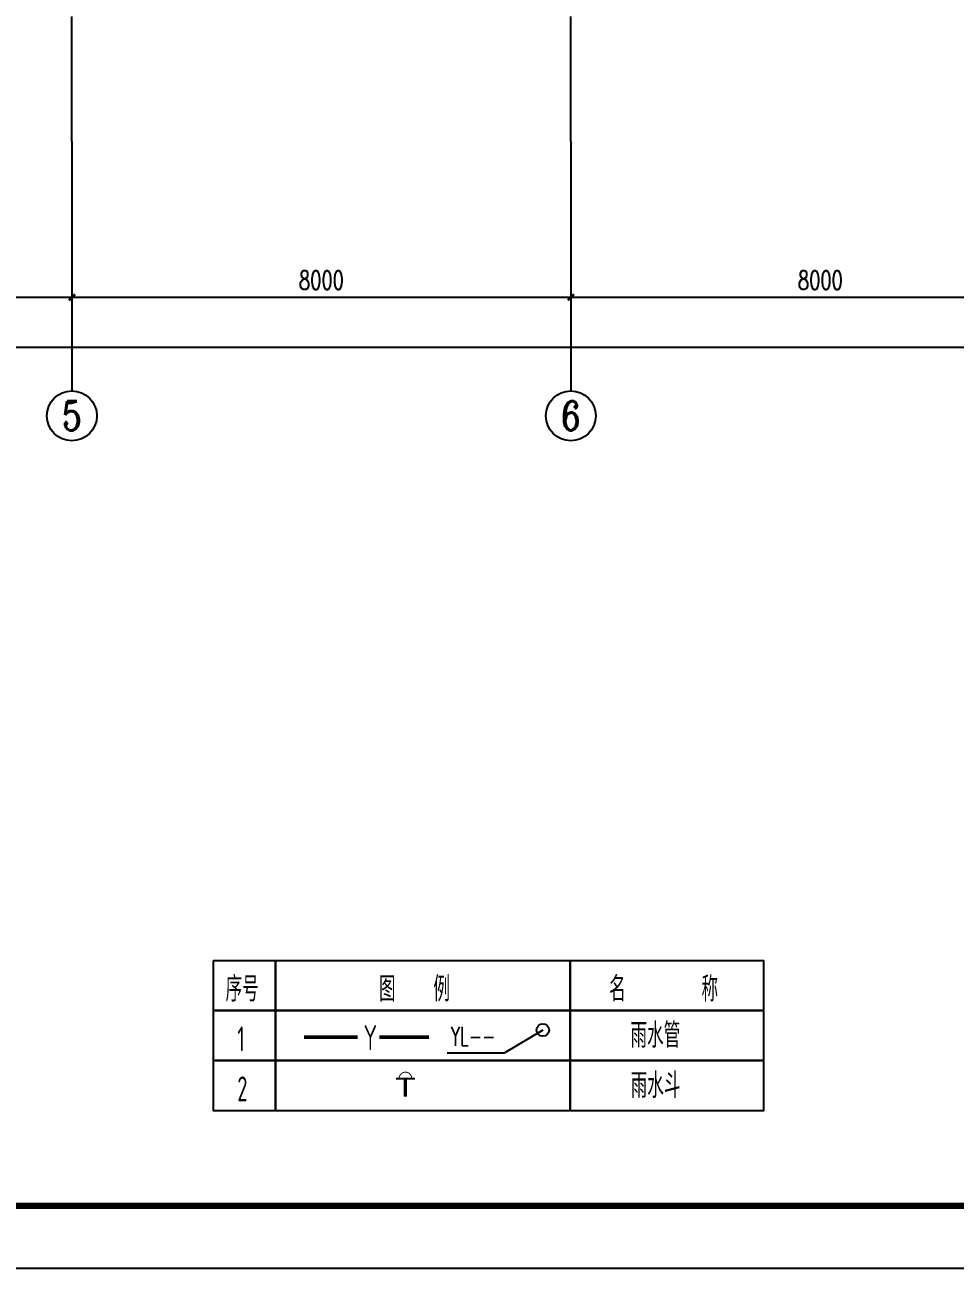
# Model space of a CAD drawing. Extents: x 4579863 to 4663963, y -547270 to -273670.
# Drawn here: x 4629669 to 4644585, y -547270 to -527338 of the extents above; entities that cross this region are included whole.
import ezdxf
from ezdxf.enums import TextEntityAlignment as Align

# ---------------------------------------------------------------- set-up
doc = ezdxf.new("R2010")
doc.units = 0
doc.header["$LTSCALE"] = 1000
doc.header["$MEASUREMENT"] = 0
doc.linetypes.add('DASH', pattern=[0.35, 0.25, -0.1])
doc.linetypes.add('DOTE', pattern=[2.42, 2, -0.2, 0.02, -0.2])
doc.layers.get('0').update_dxf_attribs({"linetype": 'CONTINUOUS'})
doc.layers.get('Defpoints').update_dxf_attribs({"linetype": 'CONTINUOUS'})
for name, color, linetype in [('AXIS', 3, 'CONTINUOUS'), ('AXIS_TEXT', 7, 'CONTINUOUS'), ('DIM_雨水', 3, 'CONTINUOUS'), ('DOTE', 252, 'CONTINUOUS'), ('PIPE-给水', 3, 'CONTINUOUS'), ('PIPE-雨水', 4, 'CONTINUOUS'), ('PUB_TITLE', 4, 'CONTINUOUS'), ('VPIPE-雨水', 4, 'CONTINUOUS'), ('说明文本', 54, 'CONTINUOUS'), ('说明表格', 146, 'CONTINUOUS')]:
    doc.layers.add(name, color=color, linetype=linetype)
doc.styles.add('_TCH_AXIS', font='COMPLEX', dxfattribs={"bigfont": 'GBCBIG'})
doc.styles.add('_TCH_DIM_T3', font='SIMPLEX', dxfattribs={"width": 0.705882, "bigfont": 'GBCBIG'})
doc.styles.add('_TWT_SERIAL', font='COMPLEX', dxfattribs={"width": 0.8, "height": 3, "bigfont": 'HZTXT'})
doc.styles.add('AHD', font='sceie.shx', dxfattribs={"width": 0.7, "bigfont": 'sceic.shx'})
doc.styles.add('COMPLEX', font='COMPLEX')
doc.dimstyles.new('_TCH_ARCH&&100', dxfattribs={"dimtxt": 297.5, "dimasz": 100, "dimexe": 250, "dimexo": 300, "dimgap": 126.25, "dimtad": 1, "dimdec": 0, "dimzin": 0, "dimdsep": 46, "dimtxsty": '_TCH_DIM_T3', "dimblk": 'ARCHTICK', "dimcen": 0.09, "dimclrt": 7, "dimazin": 2, "dimtfac": 1, "dimtdec": 0, "dimtix": 1, "dimtmove": 2, "dimatfit": 3, "dimfxl": 0, "dimtolj": 1, "dimtzin": 0, "dimarcsym": 0})

# ---------------------------------------------------------------- blocks, each defined once
blk = doc.blocks.new('_ArchTick')
at = {"color": 0, "linetype": 'ByBlock', "const_width": 0.4}
blk.add_lwpolyline([(-0.5, -0.5), (0.5, 0.5)], dxfattribs=at)
blk = doc.blocks.new('*D409')
at = {"layer": 'AXIS', "color": 0, "lineweight": -2}
for p, q in [((4622424, -529506), (4622424, -531956)), ((4630424, -529506), (4630424, -531956)), ((4622424, -531706), (4630424, -531706))]:
    blk.add_line(p, q, dxfattribs=at)
at = {"layer": 'Defpoints', "color": 0}
for p in [(4622424, -529206), (4630424, -529206), (4630424, -531706)]:
    blk.add_point(p, dxfattribs=at)
at = {"layer": 'AXIS', "color": 0, "lineweight": -2, "xscale": 100, "yscale": 100, "zscale": 100, "rotation": 180}
blk.add_blockref('_ArchTick', (4622424, -531706), dxfattribs=at)
at = {"layer": 'AXIS', "color": 0, "lineweight": -2, "xscale": 100, "yscale": 100, "zscale": 100}
blk.add_blockref('_ArchTick', (4630424, -531706), dxfattribs=at)
at = {"layer": 'AXIS', "color": 7, "insert": (4626424, -531431), "char_height": 297.5, "attachment_point": 5, "style": '_TCH_DIM_T3'}
blk.add_mtext('\\A1;8000', dxfattribs=at)
blk = doc.blocks.new('*D410')
at = {"layer": 'AXIS', "color": 0, "lineweight": -2}
for p, q in [((4630424, -529506), (4630424, -531956)), ((4638424, -529506), (4638424, -531956)), ((4630424, -531706), (4638424, -531706))]:
    blk.add_line(p, q, dxfattribs=at)
at = {"layer": 'Defpoints', "color": 0}
for p in [(4630424, -529206), (4638424, -529206), (4638424, -531706)]:
    blk.add_point(p, dxfattribs=at)
at = {"layer": 'AXIS', "color": 0, "lineweight": -2, "xscale": 100, "yscale": 100, "zscale": 100, "rotation": 180}
blk.add_blockref('_ArchTick', (4630424, -531706), dxfattribs=at)
at = {"layer": 'AXIS', "color": 0, "lineweight": -2, "xscale": 100, "yscale": 100, "zscale": 100}
blk.add_blockref('_ArchTick', (4638424, -531706), dxfattribs=at)
at = {"layer": 'AXIS', "color": 7, "insert": (4634424, -531431), "char_height": 297.5, "attachment_point": 5, "style": '_TCH_DIM_T3'}
blk.add_mtext('\\A1;8000', dxfattribs=at)
blk = doc.blocks.new('*D411')
at = {"layer": 'AXIS', "color": 0, "lineweight": -2}
for p, q in [((4638424, -529506), (4638424, -531956)), ((4646424, -529506), (4646424, -531956)), ((4638424, -531706), (4646424, -531706))]:
    blk.add_line(p, q, dxfattribs=at)
at = {"layer": 'Defpoints', "color": 0}
for p in [(4638424, -529206), (4646424, -529206), (4646424, -531706)]:
    blk.add_point(p, dxfattribs=at)
at = {"layer": 'AXIS', "color": 0, "lineweight": -2, "xscale": 100, "yscale": 100, "zscale": 100, "rotation": 180}
blk.add_blockref('_ArchTick', (4638424, -531706), dxfattribs=at)
at = {"layer": 'AXIS', "color": 0, "lineweight": -2, "xscale": 100, "yscale": 100, "zscale": 100}
blk.add_blockref('_ArchTick', (4646424, -531706), dxfattribs=at)
at = {"layer": 'AXIS', "color": 7, "insert": (4642424, -531431), "char_height": 297.5, "attachment_point": 5, "style": '_TCH_DIM_T3'}
blk.add_mtext('\\A1;8000', dxfattribs=at)
blk = doc.blocks.new('*D413')
at = {"layer": 'AXIS', "color": 0, "lineweight": -2}
for p, q in [((4598024, -529506), (4598024, -532756)), ((4646824, -529506), (4646824, -532756)), ((4598024, -532506), (4646824, -532506))]:
    blk.add_line(p, q, dxfattribs=at)
at = {"layer": 'Defpoints', "color": 0}
for p in [(4598024, -529206), (4646824, -529206), (4646824, -532506)]:
    blk.add_point(p, dxfattribs=at)
at = {"layer": 'AXIS', "color": 0, "lineweight": -2, "xscale": 100, "yscale": 100, "zscale": 100, "rotation": 180}
blk.add_blockref('_ArchTick', (4598024, -532506), dxfattribs=at)
at = {"layer": 'AXIS', "color": 0, "lineweight": -2, "xscale": 100, "yscale": 100, "zscale": 100}
blk.add_blockref('_ArchTick', (4646824, -532506), dxfattribs=at)
at = {"layer": 'AXIS', "color": 7, "insert": (4622424, -532231), "char_height": 297.5, "attachment_point": 5, "style": '_TCH_DIM_T3'}
blk.add_mtext('\\A1;48800', dxfattribs=at)
blk = doc.blocks.new('_AXISO')
blk.add_circle((0, 0), 0.5)
at = {"layer": 'AXIS_TEXT', "style": 'COMPLEX', "width": 1.041667}
blk.add_attdef('A', text='', height=0.56, dxfattribs=at).set_placement((-0.25, -0.28), (0.25, -0.28), align=Align.FIT)

msp = doc.modelspace()

# ---------------------------------------------------------------- linework, layer by layer
msp.add_line((4635620, -544228.1), (4635920, -544228.1))
at = {"const_width": 15}
msp.add_lwpolyline([(4635671.4, -544228.1, -1), (4635871.4, -544228.1)], format="xyb", dxfattribs=at)
at = {"layer": 'AXIS', "color": 0}
for p, q in [((4630423.7, -529206.4), (4630423.7, -533206.4)), ((4638423.7, -529206.4), (4638423.7, -533206.4))]:
    msp.add_line(p, q, dxfattribs=at)
at = {"layer": 'DIM_雨水'}
for p, q in [((4637974.6, -543453.1), (4637352.6, -543823.6)), ((4637352.6, -543823.6), (4636439.7, -543823.6))]:
    msp.add_line(p, q, dxfattribs=at)
at = {"layer": 'DOTE', "linetype": 'DOTE'}
for p, q in [((4630423.7, -529206.4), (4630423.7, -504206.4)), ((4638423.7, -529206.4), (4638423.7, -504206.4))]:
    msp.add_line(p, q, dxfattribs=at)
at = {"layer": 'PIPE-给水', "color": 4, "linetype": 'ByBlock', "ltscale": 0.03, "const_width": 60}
for points in [[(4634144.6, -543569), (4635005.5, -543569)], [(4635350.9, -543569), (4636147.5, -543569)]]:
    msp.add_lwpolyline(points, dxfattribs=at)
at = {"layer": 'PIPE-雨水', "linetype": 'DASH', "const_width": 50}
msp.add_lwpolyline([(4635770, -544228.1), (4635770, -544521.5)], dxfattribs=at)
at = {"layer": 'PUB_TITLE', "color": 4}
msp.add_lwpolyline([(4579862.8, -547270.1), (4663962.8, -547270.1), (4663962.8, -487870.1), (4579862.8, -487870.1)], close=True, dxfattribs=at)
at = {"layer": 'PUB_TITLE', "color": 4, "const_width": 100}
msp.add_lwpolyline([(4582362.8, -546270.1), (4662962.8, -546270.1), (4662962.8, -488870.1), (4582362.8, -488870.1)], close=True, dxfattribs=at)
at = {"layer": 'VPIPE-雨水', "linetype": 'Continuous'}
msp.add_circle((4637974.6, -543453.1), 100, dxfattribs=at)
at = {"layer": '说明表格', "color": 3, "linetype": 'Continuous'}
for points in [[(4632689.8, -542342.1), (4632689.8, -543142.1), (4633689.8, -543142.1), (4633689.8, -542342.1)], [(4633689.8, -542342.1), (4633689.8, -543142.1), (4638413.2, -543142.1), (4638413.2, -542342.1)], [(4638413.2, -542342.1), (4638413.2, -543142.1), (4641517.5, -543142.1), (4641517.5, -542342.1)], [(4632689.8, -543142.1), (4632689.8, -543942.1), (4633689.8, -543942.1), (4633689.8, -543142.1)], [(4633689.8, -543142.1), (4633689.8, -543942.1), (4638413.2, -543942.1), (4638413.2, -543142.1)], [(4638413.2, -543142.1), (4638413.2, -543942.1), (4641517.5, -543942.1), (4641517.5, -543142.1)], [(4632689.8, -543942.1), (4632689.8, -544742.1), (4633689.8, -544742.1), (4633689.8, -543942.1)], [(4633689.8, -543942.1), (4633689.8, -544742.1), (4638413.2, -544742.1), (4638413.2, -543942.1)], [(4638413.2, -543942.1), (4638413.2, -544742.1), (4641517.5, -544742.1), (4641517.5, -543942.1)]]:
    msp.add_lwpolyline(points, close=True, dxfattribs=at)

# ---------------------------------------------------------------- block references
at = {"layer": 'AXIS', "color": 0}
ref = msp.add_blockref('_AXISO', (4630423.7, -533606.4), dxfattribs=dict(at, xscale=800, yscale=800, zscale=800))
ref.add_attrib('A', '5', dxfattribs={"layer": 'AXIS_TEXT', "color": 0, "height": 465.9, "style": '_TCH_AXIS'}).set_placement((4630268.3, -533839.3), (4630579, -533839.3), align=Align.FIT)
ref = msp.add_blockref('_AXISO', (4638423.7, -533606.4), dxfattribs=dict(at, xscale=800, yscale=800, zscale=800))
ref.add_attrib('A', '6', dxfattribs={"layer": 'AXIS_TEXT', "color": 0, "height": 465.9, "style": '_TCH_AXIS'}).set_placement((4638268.3, -533839.3), (4638579, -533839.3), align=Align.FIT)

# ---------------------------------------------------------------- texts
at = {"layer": 'DIM_雨水', "color": 7, "style": '_TWT_SERIAL', "width": 0.64}
msp.add_text('YL--', height=300, dxfattribs=at).set_placement((4636499.7, -543703.6))
at = {"layer": '说明文本', "color": 0, "style": 'AHD', "width": 0.7}
for s, height, p in [('序号', 399.98, (4632886.5, -542995.9)), ('图    例', 399.98, (4635345.9, -542995.9)), ('名        称', 399.98, (4639037.8, -542995.9)), ('雨水管', 399.98, (4639379.3, -543737)), ('1', 400, (4633075, -543795.9)), ('Y', 400, (4635101.3, -543773.9)), ('雨水斗', 399.98, (4639382.6, -544541.4)), ('2', 400, (4633075, -544595.9))]:
    msp.add_text(s, height=height, dxfattribs=at).set_placement(p)

# ---------------------------------------------------------------- dimensions: what is measured, and where the dimension line sits
at = {"layer": 'AXIS', "color": 0}
for p1, p2, distance, picture, middle in [((4598023.7, -529206.4), (4646823.7, -529206.4), -3300, '*D413', (4622423.7, -532231.4)), ((4622423.7, -529206.4), (4630423.7, -529206.4), -2500, '*D409', (4626423.7, -531431.4)), ((4630423.7, -529206.4), (4638423.7, -529206.4), -2500, '*D410', (4634423.7, -531431.4)), ((4638423.7, -529206.4), (4646423.7, -529206.4), -2500, '*D411', (4642423.7, -531431.4))]:
    dim = msp.add_aligned_dim(p1=p1, p2=p2, distance=distance, dimstyle='_TCH_ARCH&&100', dxfattribs=at)
    dim.commit()
    dim.dimension.update_dxf_attribs({"geometry": picture, "text_midpoint": middle})

doc.saveas('drawing.dxf')
